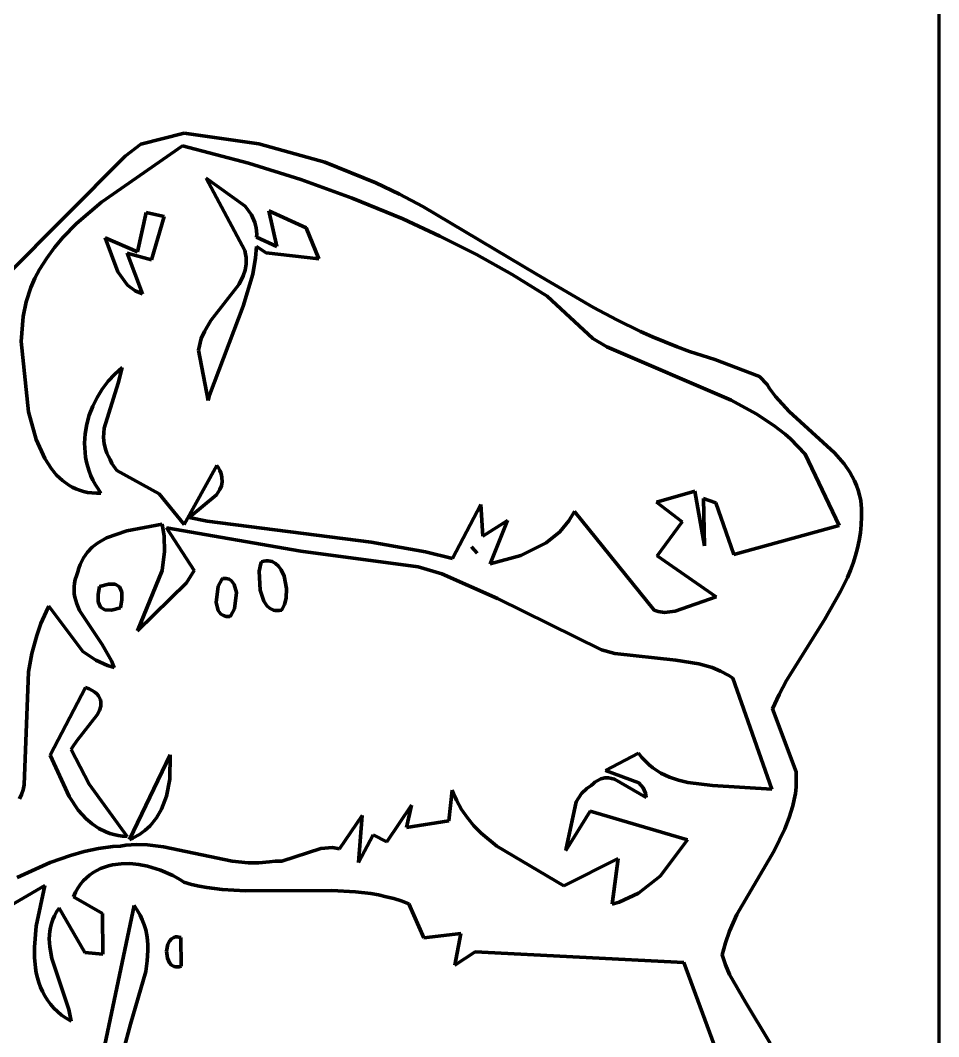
# Model space of a CAD drawing. Header units: millimetres. Extents: x 0 to 9.3, y 0 to 12.
# Drawn here: x 8.276 to 9.306, y 5.299 to 6.439 of the extents above; entities that cross this region are included whole.
import ezdxf

# ---------------------------------------------------------------- set-up
doc = ezdxf.new("R2010")
doc.units = ezdxf.units.MM
doc.layers.add('color#010101ff', color=7, linetype='CONTINUOUS', lineweight=100)
doc.layers.add('color#ffffffff', color=7, linetype='CONTINUOUS', lineweight=100)

msp = doc.modelspace()

# ---------------------------------------------------------------- linework, layer by layer
at = {"layer": 'color#010101ff'}
for p, q in [((8.4109, 6.2997), (8.4594, 6.3121)), ((8.4594, 6.3121), (8.5432, 6.3003)), ((8.4577, 6.2981), (8.3669, 6.2347)), ((8.3933, 6.2865), (8.4109, 6.2997)), ((8.5317, 6.2784), (8.4577, 6.2981)), ((8.5432, 6.3003), (8.6174, 6.2798)), ((8.2592, 6.1514), (8.3933, 6.2865)), ((8.5902, 6.2601), (8.5317, 6.2784)), ((8.6174, 6.2798), (8.6744, 6.2565)), ((8.4842, 6.2618), (8.528, 6.2305)), ((8.5275, 6.1806), (8.4842, 6.2618)), ((8.6479, 6.2393), (8.5902, 6.2601)), ((8.6744, 6.2565), (8.7011, 6.2437)), ((8.3669, 6.2347), (8.3389, 6.211)), ((8.7046, 6.216), (8.6479, 6.2393)), ((8.7011, 6.2437), (8.7273, 6.23)), ((8.4074, 6.1793), (8.4169, 6.2231)), ((8.4169, 6.2231), (8.4371, 6.2188)), ((8.528, 6.2305), (8.5351, 6.2206)), ((8.5633, 6.1851), (8.5544, 6.2252)), ((8.5544, 6.2252), (8.5965, 6.2061)), ((8.7273, 6.23), (8.8547, 6.1541)), ((8.3389, 6.211), (8.3235, 6.1953)), ((8.4371, 6.2188), (8.4228, 6.1701)), ((8.5351, 6.2206), (8.5388, 6.2121)), ((8.5388, 6.2121), (8.5403, 6.2059)), ((8.7463, 6.1968), (8.7046, 6.216)), ((8.5403, 6.2059), (8.5409, 6.1991)), ((8.5409, 6.1991), (8.5408, 6.1955)), ((8.5965, 6.2061), (8.6106, 6.1713)), ((8.3235, 6.1953), (8.3141, 6.1841)), ((8.3851, 6.1566), (8.371, 6.1948)), ((8.371, 6.1948), (8.4074, 6.1793)), ((8.5408, 6.1955), (8.5633, 6.1851)), ((8.7872, 6.176), (8.7463, 6.1968)), ((8.3141, 6.1841), (8.3054, 6.1722)), ((8.4228, 6.1701), (8.3955, 6.1775)), ((8.3955, 6.1775), (8.4127, 6.1321)), ((8.5284, 6.1767), (8.5275, 6.1806)), ((8.5289, 6.1729), (8.5284, 6.1767)), ((8.5406, 6.1852), (8.5396, 6.1725)), ((8.5514, 6.1782), (8.5406, 6.1852)), ((8.6106, 6.1713), (8.5514, 6.1782)), ((8.8273, 6.1536), (8.7872, 6.176)), ((8.3054, 6.1722), (8.2975, 6.1595)), ((8.528, 6.1586), (8.5291, 6.1655)), ((8.5292, 6.1691), (8.5289, 6.1729)), ((8.5291, 6.1655), (8.5292, 6.1691)), ((8.5396, 6.1725), (8.5364, 6.154)), ((8.2975, 6.1595), (8.2921, 6.1495)), ((8.396, 6.1418), (8.3851, 6.1566)), ((8.5364, 6.154), (8.5257, 6.1182)), ((8.5259, 6.1521), (8.528, 6.1586)), ((8.8665, 6.1294), (8.8273, 6.1536)), ((8.8547, 6.1541), (8.9187, 6.1167)), ((8.2921, 6.1495), (8.2876, 6.1391)), ((8.4047, 6.1355), (8.396, 6.1418)), ((8.4893, 6.1023), (8.5212, 6.1428)), ((8.5212, 6.1428), (8.5259, 6.1521)), ((8.2876, 6.1391), (8.2825, 6.1231)), ((8.4127, 6.1321), (8.4047, 6.1355)), ((8.2825, 6.1231), (8.2792, 6.1066)), ((8.9178, 6.0821), (8.8665, 6.1294)), ((8.5257, 6.1182), (8.4881, 6.0185)), ((8.9187, 6.1167), (8.9448, 6.1029)), ((8.2792, 6.1066), (8.2769, 6.0786)), ((8.4823, 6.0898), (8.4893, 6.1023)), ((8.9448, 6.1029), (8.9714, 6.09)), ((8.4786, 6.0821), (8.4823, 6.0898)), ((8.9714, 6.09), (8.9848, 6.0839)), ((8.2769, 6.0786), (8.2849, 5.9999)), ((8.4757, 6.0689), (8.4786, 6.0821)), ((8.9336, 6.0727), (8.9178, 6.0821)), ((8.9848, 6.0839), (8.9985, 6.0781)), ((8.9985, 6.0781), (9.0122, 6.0727)), ((8.4866, 6.0124), (8.4757, 6.0689)), ((9.0729, 6.0129), (8.9336, 6.0727)), ((9.0122, 6.0727), (9.0262, 6.0676)), ((9.0262, 6.0676), (9.0403, 6.0629)), ((9.0403, 6.0629), (9.0546, 6.0586)), ((9.0546, 6.0586), (9.1047, 6.0394)), ((8.3743, 6.034), (8.3818, 6.0421)), ((8.3818, 6.0421), (8.39, 6.0495)), ((8.39, 6.0495), (8.3857, 6.0318)), ((9.1047, 6.0394), (9.1132, 6.0304)), ((8.3677, 6.0252), (8.3743, 6.034)), ((8.3857, 6.0318), (8.3697, 5.9816)), ((9.1132, 6.0304), (9.1159, 6.0259)), ((8.362, 6.016), (8.3677, 6.0252)), ((8.4881, 6.0185), (8.4866, 6.0124)), ((9.1159, 6.0259), (9.1226, 6.0169)), ((9.1226, 6.0169), (9.138, 6.0003)), ((8.3532, 5.9962), (8.3571, 6.0062)), ((8.3571, 6.0062), (8.362, 6.016)), ((9.1008, 5.9976), (9.0729, 6.0129)), ((8.2849, 5.9999), (8.2936, 5.9688)), ((8.3504, 5.9858), (8.3532, 5.9962)), ((9.1207, 5.9844), (9.1008, 5.9976)), ((9.138, 6.0003), (9.1886, 5.954)), ((8.3486, 5.9753), (8.3504, 5.9858)), ((9.1334, 5.9746), (9.1207, 5.9844)), ((8.3479, 5.9647), (8.3486, 5.9753)), ((8.3697, 5.9816), (8.369, 5.9709)), ((8.369, 5.9709), (8.3697, 5.9638)), ((9.1395, 5.9694), (9.1334, 5.9746)), ((8.2936, 5.9688), (8.3033, 5.9474)), ((8.3484, 5.9541), (8.3479, 5.9647)), ((8.3697, 5.9638), (8.3716, 5.9568)), ((9.1557, 5.9525), (9.1395, 5.9694)), ((8.3491, 5.9488), (8.3484, 5.9541)), ((8.3501, 5.9435), (8.3491, 5.9488)), ((8.3716, 5.9568), (8.3729, 5.9533)), ((8.3729, 5.9533), (8.3746, 5.9498)), ((8.3746, 5.9498), (8.3766, 5.9464)), ((9.1938, 5.8722), (9.1557, 5.9525)), ((9.1886, 5.954), (9.1995, 5.9413)), ((8.3033, 5.9474), (8.3108, 5.9358)), ((8.3514, 5.9383), (8.3501, 5.9435)), ((8.3531, 5.9332), (8.3514, 5.9383)), ((8.3766, 5.9464), (8.3786, 5.9418)), ((8.3786, 5.9418), (8.384, 5.934)), ((8.4597, 5.8734), (8.4961, 5.9398)), ((8.4961, 5.9398), (8.4979, 5.9369)), ((8.4979, 5.9369), (8.4994, 5.9341)), ((9.1995, 5.9413), (9.2058, 5.9321)), ((8.3108, 5.9358), (8.3166, 5.9289)), ((8.3166, 5.9289), (8.3231, 5.9228)), ((8.355, 5.9281), (8.3531, 5.9332)), ((8.3573, 5.923), (8.355, 5.9281)), ((8.384, 5.934), (8.4315, 5.9079)), ((8.4994, 5.9341), (8.5005, 5.9314)), ((8.5005, 5.9314), (8.5014, 5.9288)), ((8.5014, 5.9288), (8.5019, 5.9263)), ((8.5019, 5.9263), (8.5022, 5.9214)), ((9.2058, 5.9321), (9.2086, 5.9273)), ((9.2086, 5.9273), (9.2111, 5.9223)), ((8.3231, 5.9228), (8.3302, 5.9176)), ((8.3302, 5.9176), (8.334, 5.9154)), ((8.334, 5.9154), (8.338, 5.9135)), ((8.36, 5.9181), (8.3573, 5.923)), ((8.363, 5.9133), (8.36, 5.9181)), ((8.5014, 5.9169), (8.4997, 5.9127)), ((8.5022, 5.9214), (8.5014, 5.9169)), ((9.2111, 5.9223), (9.2134, 5.9172)), ((9.2134, 5.9172), (9.2153, 5.9118)), ((8.338, 5.9135), (8.3423, 5.9118)), ((8.3423, 5.9118), (8.3467, 5.9105)), ((8.3467, 5.9105), (8.3513, 5.9095)), ((8.3513, 5.9095), (8.3561, 5.9088)), ((8.3561, 5.9088), (8.3611, 5.9085)), ((8.3611, 5.9085), (8.3663, 5.9086)), ((8.3663, 5.9086), (8.363, 5.9133)), ((8.4315, 5.9079), (8.4597, 5.8734)), ((8.4959, 5.9067), (8.4651, 5.8814)), ((8.4997, 5.9127), (8.4959, 5.9067)), ((8.9891, 5.8985), (9.0322, 5.9109)), ((9.0322, 5.9109), (9.0431, 5.8496)), ((9.0431, 5.8496), (9.0419, 5.9026)), ((9.0419, 5.9026), (9.0557, 5.8977)), ((9.2153, 5.9118), (9.2169, 5.9062)), ((9.2169, 5.9062), (9.2182, 5.9004)), ((8.7603, 5.8353), (8.7923, 5.896)), ((8.7923, 5.896), (8.7944, 5.8604)), ((9.018, 5.8763), (8.9891, 5.8985)), ((9.0557, 5.8977), (9.0757, 5.8399)), ((9.2182, 5.9004), (9.219, 5.8911)), ((9.219, 5.8911), (9.2191, 5.8819)), ((8.4651, 5.8814), (8.4853, 5.8773)), ((8.8909, 5.8775), (8.8974, 5.888)), ((8.8974, 5.888), (8.9864, 5.7776)), ((9.2191, 5.8819), (9.2188, 5.873)), ((8.4349, 5.8737), (8.3954, 5.8663)), ((8.4372, 5.8604), (8.4349, 5.8737)), ((8.5903, 5.8435), (8.4399, 5.8697)), ((8.4399, 5.8697), (8.4706, 5.8219)), ((8.4853, 5.8773), (8.6694, 5.8538)), ((8.7944, 5.8604), (8.8222, 5.8779)), ((8.8222, 5.8779), (8.8025, 5.8292)), ((8.8806, 5.8654), (8.8909, 5.8775)), ((8.9899, 5.8383), (9.018, 5.8763)), ((9.0757, 5.8399), (9.1938, 5.8722)), ((9.2188, 5.873), (9.2178, 5.8642)), ((8.3726, 5.8584), (8.3625, 5.8526)), ((8.3954, 5.8663), (8.3726, 5.8584)), ((8.4376, 5.8431), (8.4372, 5.8604)), ((8.8654, 5.853), (8.8806, 5.8654)), ((9.2178, 5.8642), (9.2164, 5.8555)), ((8.3565, 5.8479), (8.3512, 5.8424)), ((8.3625, 5.8526), (8.3565, 5.8479)), ((8.6694, 5.8538), (8.7303, 5.8429)), ((8.7819, 5.8485), (8.7854, 5.8442)), ((8.788, 5.8412), (8.7819, 5.8485)), ((8.8372, 5.8388), (8.8654, 5.853)), ((9.2146, 5.847), (9.2123, 5.8386)), ((9.2164, 5.8555), (9.2146, 5.847)), ((8.3467, 5.836), (8.3448, 5.8325)), ((8.3512, 5.8424), (8.3467, 5.836)), ((8.4348, 5.822), (8.4376, 5.8431)), ((8.722, 5.8261), (8.5903, 5.8435)), ((8.7303, 5.8429), (8.7603, 5.8353)), ((8.7854, 5.8442), (8.788, 5.8412)), ((8.8025, 5.8292), (8.8372, 5.8388)), ((9.0561, 5.7925), (8.9899, 5.8383)), ((9.2123, 5.8386), (9.2096, 5.8303)), ((8.3416, 5.8246), (8.3405, 5.8203)), ((8.3431, 5.8287), (8.3416, 5.8246)), ((8.3448, 5.8325), (8.3431, 5.8287)), ((8.5436, 5.8212), (8.5455, 5.8299)), ((8.5455, 5.8299), (8.5463, 5.8316)), ((8.5463, 5.8316), (8.5489, 5.8324)), ((8.5489, 5.8324), (8.5514, 5.8328)), ((8.5514, 5.8328), (8.5537, 5.8328)), ((8.5537, 5.8328), (8.556, 5.8324)), ((8.556, 5.8324), (8.5581, 5.8318)), ((8.5581, 5.8318), (8.562, 5.8297)), ((8.562, 5.8297), (8.5654, 5.8266)), ((8.5654, 5.8266), (8.5683, 5.8226)), ((8.5683, 5.8226), (8.5717, 5.8155)), ((8.7485, 5.818), (8.722, 5.8261)), ((9.2096, 5.8303), (9.2066, 5.8222)), ((8.3375, 5.8118), (8.3366, 5.8077)), ((8.3388, 5.816), (8.3375, 5.8118)), ((8.3405, 5.8203), (8.3388, 5.816)), ((8.4071, 5.7543), (8.4348, 5.822)), ((8.4706, 5.8219), (8.4623, 5.8079)), ((8.4975, 5.8042), (8.5019, 5.8119)), ((8.5019, 5.8119), (8.503, 5.813)), ((8.503, 5.813), (8.5068, 5.813)), ((8.5068, 5.813), (8.51, 5.812)), ((8.51, 5.812), (8.5127, 5.8102)), ((8.5447, 5.7999), (8.5436, 5.8212)), ((8.5717, 5.8155), (8.5744, 5.8019)), ((8.811, 5.7904), (8.7485, 5.818)), ((9.2032, 5.8141), (9.1956, 5.7982)), ((9.2066, 5.8222), (9.2032, 5.8141)), ((8.3362, 5.8037), (8.3361, 5.7997)), ((8.3366, 5.8077), (8.3362, 5.8037)), ((8.3631, 5.7951), (8.3648, 5.8039)), ((8.3648, 5.8039), (8.3747, 5.8066)), ((8.3747, 5.8066), (8.3821, 5.8064)), ((8.3821, 5.8064), (8.387, 5.8035)), ((8.387, 5.8035), (8.3896, 5.7977)), ((8.4623, 5.8079), (8.4071, 5.7543)), ((8.4953, 5.7861), (8.4975, 5.8042)), ((8.5127, 5.8102), (8.5157, 5.8062)), ((8.5157, 5.8062), (8.5183, 5.7972)), ((8.5488, 5.7877), (8.5447, 5.7999)), ((8.5744, 5.8019), (8.574, 5.791)), ((8.3361, 5.7997), (8.3364, 5.7958)), ((8.3364, 5.7958), (8.337, 5.792)), ((8.337, 5.792), (8.3391, 5.7845)), ((8.3632, 5.7866), (8.3631, 5.7951)), ((8.3897, 5.7891), (8.388, 5.7801)), ((8.3896, 5.7977), (8.3897, 5.7891)), ((8.5183, 5.7972), (8.5161, 5.7791)), ((8.574, 5.791), (8.572, 5.7836)), ((8.9276, 5.7331), (8.811, 5.7904)), ((9.0102, 5.7764), (9.0561, 5.7925)), ((9.1956, 5.7982), (9.1778, 5.7672)), ((8.3079, 5.782), (8.3047, 5.7756)), ((8.3461, 5.7312), (8.3079, 5.782)), ((8.3391, 5.7845), (8.3422, 5.7772)), ((8.3422, 5.7772), (8.3677, 5.7388)), ((8.3657, 5.7808), (8.3632, 5.7866)), ((8.3707, 5.7778), (8.3657, 5.7808)), ((8.3781, 5.7776), (8.3707, 5.7778)), ((8.388, 5.7801), (8.3781, 5.7776)), ((8.4978, 5.7771), (8.4953, 5.7861)), ((8.5008, 5.7731), (8.4978, 5.7771)), ((8.5161, 5.7791), (8.5117, 5.7713)), ((8.5528, 5.782), (8.5488, 5.7877)), ((8.556, 5.7792), (8.5528, 5.782)), ((8.5597, 5.7775), (8.556, 5.7792)), ((8.5617, 5.777), (8.5597, 5.7775)), ((8.5639, 5.7769), (8.5617, 5.777)), ((8.5662, 5.7771), (8.5639, 5.7769)), ((8.5686, 5.7776), (8.5662, 5.7771)), ((8.5699, 5.7794), (8.5686, 5.7776)), ((8.572, 5.7836), (8.5699, 5.7794)), ((8.9864, 5.7776), (8.9911, 5.7759)), ((8.3047, 5.7756), (8.299, 5.7625)), ((8.5035, 5.7713), (8.5008, 5.7731)), ((8.5068, 5.7703), (8.5035, 5.7713)), ((8.5106, 5.7702), (8.5068, 5.7703)), ((8.5117, 5.7713), (8.5106, 5.7702)), ((8.9911, 5.7759), (8.9982, 5.7748)), ((8.9982, 5.7748), (9.0102, 5.7764)), ((9.1778, 5.7672), (9.1349, 5.6984)), ((8.299, 5.7625), (8.2943, 5.7492)), ((8.2943, 5.7492), (8.2889, 5.7289)), ((8.3677, 5.7388), (8.378, 5.7208)), ((8.9426, 5.7287), (8.9276, 5.7331)), ((8.2889, 5.7289), (8.2852, 5.7083)), ((8.3604, 5.7212), (8.3461, 5.7312)), ((8.3736, 5.7154), (8.3604, 5.7212)), ((8.378, 5.7208), (8.3809, 5.7133)), ((9.0108, 5.7213), (8.9426, 5.7287)), ((9.0366, 5.7174), (9.0108, 5.7213)), ((8.3809, 5.7133), (8.3736, 5.7154)), ((9.0515, 5.7132), (9.0366, 5.7174)), ((9.0611, 5.7092), (9.0515, 5.7132)), ((9.0703, 5.7042), (9.0611, 5.7092)), ((8.2852, 5.7083), (8.2802, 5.5815)), ((9.0748, 5.7012), (9.0703, 5.7042)), ((9.1185, 5.5767), (9.0748, 5.7012)), ((9.1349, 5.6984), (9.1266, 5.6828)), ((8.3094, 5.6147), (8.3489, 5.6909)), ((8.3489, 5.6909), (8.3529, 5.6892)), ((8.3529, 5.6892), (8.3564, 5.6874)), ((8.3564, 5.6874), (8.3593, 5.6854)), ((8.3593, 5.6854), (8.3616, 5.6835)), ((8.3616, 5.6835), (8.3634, 5.6814)), ((8.3634, 5.6814), (8.3648, 5.6792)), ((8.3648, 5.6792), (8.3657, 5.677)), ((8.3657, 5.677), (8.3662, 5.6747)), ((8.3662, 5.6747), (8.3662, 5.6724)), ((9.1266, 5.6828), (9.1193, 5.6669)), ((8.3645, 5.665), (8.3619, 5.6599)), ((8.366, 5.6699), (8.3645, 5.665)), ((8.3662, 5.6724), (8.366, 5.6699)), ((9.1193, 5.6669), (9.1457, 5.5961)), ((8.3619, 5.6599), (8.3394, 5.6311)), ((8.3394, 5.6311), (8.3342, 5.6237)), ((8.3342, 5.6237), (8.3328, 5.6214)), ((8.3328, 5.6214), (8.3532, 5.5824)), ((8.3305, 5.5684), (8.3094, 5.6147)), ((8.3984, 5.5205), (8.4437, 5.6153)), ((8.4437, 5.6153), (8.4436, 5.5881)), ((8.9318, 5.5978), (8.969, 5.617)), ((8.969, 5.617), (8.9727, 5.6123)), ((8.9727, 5.6123), (8.9767, 5.608)), ((8.9767, 5.608), (8.9808, 5.6041)), ((8.9694, 5.584), (8.9318, 5.5978)), ((8.9808, 5.6041), (8.985, 5.6006)), ((8.985, 5.6006), (8.9895, 5.5975)), ((8.9895, 5.5975), (8.9941, 5.5947)), ((8.9941, 5.5947), (8.9988, 5.5923)), ((9.1457, 5.5961), (9.1459, 5.5789)), ((8.4436, 5.5881), (8.4398, 5.5689)), ((8.918, 5.5828), (8.9202, 5.5846)), ((8.9202, 5.5846), (8.9225, 5.5861)), ((8.9225, 5.5861), (8.9268, 5.5882)), ((8.9268, 5.5882), (8.9312, 5.5893)), ((8.9312, 5.5893), (8.9355, 5.5894)), ((8.9355, 5.5894), (8.9419, 5.5881)), ((8.9419, 5.5881), (8.9777, 5.5673)), ((8.9744, 5.5781), (8.9694, 5.584)), ((8.9988, 5.5923), (9.0037, 5.5901)), ((9.0037, 5.5901), (9.0138, 5.5867)), ((9.0138, 5.5867), (9.0243, 5.5842)), ((9.0243, 5.5842), (9.0518, 5.5809)), ((8.2789, 5.5759), (8.2771, 5.5707)), ((8.2802, 5.5815), (8.2789, 5.5759)), ((8.3532, 5.5824), (8.3955, 5.5237)), ((8.7564, 5.5411), (8.7599, 5.5756)), ((8.7599, 5.5756), (8.7623, 5.5699)), ((8.9049, 5.5718), (8.9109, 5.5775)), ((8.9109, 5.5775), (8.9158, 5.5807)), ((8.9158, 5.5807), (8.918, 5.5828)), ((8.9768, 5.5721), (8.9744, 5.5781)), ((8.9777, 5.5673), (8.9768, 5.5721)), ((9.0518, 5.5809), (9.1185, 5.5767)), ((9.1449, 5.5719), (9.1437, 5.565)), ((9.1459, 5.5789), (9.1449, 5.5719)), ((8.2771, 5.5707), (8.2748, 5.5658)), ((8.3407, 5.5533), (8.3305, 5.5684)), ((8.4398, 5.5689), (8.4343, 5.5545)), ((8.7623, 5.5699), (8.7648, 5.5644)), ((8.7648, 5.5644), (8.7706, 5.554)), ((8.888, 5.5104), (8.899, 5.5627)), ((8.899, 5.5627), (8.9049, 5.5718)), ((9.1437, 5.565), (9.1421, 5.5582)), ((8.3497, 5.5434), (8.3407, 5.5533)), ((8.4343, 5.5545), (8.4285, 5.5446)), ((8.6868, 5.5176), (8.7144, 5.5589)), ((8.7144, 5.5589), (8.7088, 5.5339)), ((8.7706, 5.554), (8.7772, 5.5445)), ((8.9147, 5.552), (8.8874, 5.5079)), ((9.024, 5.5201), (8.9147, 5.552)), ((9.1421, 5.5582), (9.1381, 5.5451)), ((8.3564, 5.5377), (8.3497, 5.5434)), ((8.4285, 5.5446), (8.4213, 5.5357)), ((8.6338, 5.5097), (8.6591, 5.5474)), ((8.6591, 5.5474), (8.6552, 5.4946)), ((8.7088, 5.5339), (8.7564, 5.5411)), ((8.7772, 5.5445), (8.7845, 5.5357)), ((9.1381, 5.5451), (9.1331, 5.5323)), ((8.3638, 5.5328), (8.3564, 5.5377)), ((8.3719, 5.5288), (8.3638, 5.5328)), ((8.3762, 5.5272), (8.3719, 5.5288)), ((8.3807, 5.5259), (8.3762, 5.5272)), ((8.4156, 5.5305), (8.4093, 5.526)), ((8.4213, 5.5357), (8.4156, 5.5305)), ((8.7845, 5.5357), (8.7925, 5.5275)), ((8.7925, 5.5275), (8.8101, 5.5128)), ((9.1331, 5.5323), (9.121, 5.5077)), ((8.3854, 5.5248), (8.3807, 5.5259)), ((8.3903, 5.5241), (8.3854, 5.5248)), ((8.3955, 5.5237), (8.3903, 5.5241)), ((8.4022, 5.5221), (8.3984, 5.5205)), ((8.4093, 5.526), (8.4022, 5.5221)), ((8.6552, 5.4946), (8.6713, 5.5255)), ((8.6713, 5.5255), (8.6868, 5.5176)), ((8.9934, 5.4791), (9.024, 5.5201)), ((8.332, 5.5025), (8.3476, 5.5068)), ((8.3476, 5.5068), (8.3635, 5.5102)), ((8.3635, 5.5102), (8.3797, 5.5124)), ((8.3797, 5.5124), (8.388, 5.513)), ((8.388, 5.513), (8.3941, 5.5139)), ((8.3941, 5.5139), (8.4063, 5.5146)), ((8.4063, 5.5146), (8.4184, 5.5143)), ((8.4184, 5.5143), (8.4364, 5.5122)), ((8.4364, 5.5122), (8.5134, 5.496)), ((8.5692, 5.4962), (8.6129, 5.5103)), ((8.6129, 5.5103), (8.6257, 5.5112)), ((8.6257, 5.5112), (8.6338, 5.5097)), ((8.8101, 5.5128), (8.8854, 5.4682)), ((8.8874, 5.5079), (8.888, 5.5104)), ((9.121, 5.5077), (9.0793, 5.4362)), ((8.2723, 5.4778), (8.3092, 5.4945)), ((8.3092, 5.4945), (8.332, 5.5025)), ((8.3889, 5.4931), (8.3793, 5.4919)), ((8.3987, 5.4933), (8.3889, 5.4931)), ((8.4087, 5.4924), (8.3987, 5.4933)), ((8.4186, 5.4905), (8.4087, 5.4924)), ((8.5134, 5.496), (8.5313, 5.4942)), ((8.5313, 5.4942), (8.5433, 5.4941)), ((8.5433, 5.4941), (8.5554, 5.4951)), ((8.5554, 5.4951), (8.5615, 5.4961)), ((8.5615, 5.4961), (8.5692, 5.4962)), ((8.8854, 5.4682), (8.946, 5.499)), ((8.946, 5.499), (8.9396, 5.4477)), ((8.3575, 5.4833), (8.3536, 5.4805)), ((8.3615, 5.4856), (8.3575, 5.4833)), ((8.3658, 5.4877), (8.3615, 5.4856)), ((8.3702, 5.4894), (8.3658, 5.4877)), ((8.3747, 5.4908), (8.3702, 5.4894)), ((8.3793, 5.4919), (8.3747, 5.4908)), ((8.4332, 5.4861), (8.4186, 5.4905)), ((8.4469, 5.4799), (8.4332, 5.4861)), ((8.3433, 5.4701), (8.3403, 5.4659)), ((8.3465, 5.474), (8.3433, 5.4701)), ((8.3499, 5.4774), (8.3465, 5.474)), ((8.3536, 5.4805), (8.3499, 5.4774)), ((8.4553, 5.475), (8.4469, 5.4799)), ((8.4592, 5.4723), (8.4553, 5.475)), ((8.4677, 5.47), (8.4592, 5.4723)), ((8.4763, 5.4681), (8.4677, 5.47)), ((8.9689, 5.4601), (8.9934, 5.4791)), ((8.3033, 5.4689), (8.1332, 5.3691)), ((8.2937, 5.4233), (8.3033, 5.4689)), ((8.3377, 5.4612), (8.3353, 5.4562)), ((8.3403, 5.4659), (8.3377, 5.4612)), ((8.4849, 5.4665), (8.4763, 5.4681)), ((8.5022, 5.4643), (8.4849, 5.4665)), ((8.5283, 5.4627), (8.5022, 5.4643)), ((8.6253, 5.4633), (8.5283, 5.4627)), ((8.6516, 5.4618), (8.6253, 5.4633)), ((8.6689, 5.4596), (8.6516, 5.4618)), ((8.6775, 5.4581), (8.6689, 5.4596)), ((8.6861, 5.4562), (8.6775, 5.4581)), ((8.9474, 5.4501), (8.9689, 5.4601)), ((8.3353, 5.4562), (8.368, 5.4375)), ((8.6946, 5.454), (8.6861, 5.4562)), ((8.703, 5.4514), (8.6946, 5.454)), ((8.7115, 5.4483), (8.703, 5.4514)), ((8.7283, 5.4099), (8.7115, 5.4483)), ((8.9396, 5.4477), (8.9474, 5.4501)), ((8.3166, 5.4392), (8.3143, 5.4348)), ((8.3194, 5.4435), (8.3166, 5.4392)), ((8.3481, 5.3936), (8.3194, 5.4435)), ((8.3647, 5.2624), (8.4034, 5.4464)), ((8.368, 5.4375), (8.3682, 5.3918)), ((8.4034, 5.4464), (8.407, 5.441)), ((8.407, 5.441), (8.4101, 5.4356)), ((8.4101, 5.4356), (8.4126, 5.4301)), ((9.0793, 5.4362), (9.0709, 5.4175)), ((8.3108, 5.4262), (8.3097, 5.4218)), ((8.3123, 5.4305), (8.3108, 5.4262)), ((8.3143, 5.4348), (8.3123, 5.4305)), ((8.4126, 5.4301), (8.4147, 5.4245)), ((8.4147, 5.4245), (8.4164, 5.4189)), ((8.2916, 5.3996), (8.2937, 5.4233)), ((8.3089, 5.4175), (8.3083, 5.4088)), ((8.3097, 5.4218), (8.3089, 5.4175)), ((8.4164, 5.4189), (8.4176, 5.4132)), ((8.4176, 5.4132), (8.4184, 5.4075)), ((8.7697, 5.4149), (8.7283, 5.4099)), ((8.763, 5.3793), (8.7697, 5.4149)), ((9.0709, 5.4175), (9.0664, 5.4045)), ((8.3083, 5.4088), (8.3088, 5.4001)), ((8.4184, 5.4075), (8.4188, 5.4017)), ((8.4188, 5.4017), (8.4189, 5.3959)), ((8.4399, 5.3951), (8.4414, 5.4029)), ((8.4414, 5.4029), (8.443, 5.4062)), ((8.443, 5.4062), (8.4453, 5.4089)), ((8.4453, 5.4089), (8.4481, 5.4106)), ((8.4481, 5.4106), (8.4498, 5.4111)), ((8.4498, 5.4111), (8.4516, 5.4112)), ((8.4516, 5.4112), (8.4536, 5.411)), ((8.4536, 5.411), (8.4557, 5.4105)), ((8.4557, 5.4105), (8.4561, 5.3782)), ((9.0664, 5.4045), (9.0645, 5.3979)), ((8.2918, 5.3879), (8.2916, 5.3996)), ((8.3088, 5.4001), (8.3113, 5.387)), ((8.3682, 5.3918), (8.3481, 5.3936)), ((8.4189, 5.3959), (8.4182, 5.3842)), ((8.4409, 5.3871), (8.4399, 5.3951)), ((8.7858, 5.3942), (8.763, 5.3793)), ((9.02, 5.3824), (8.7858, 5.3942)), ((9.0645, 5.3979), (9.0629, 5.3911)), ((9.0629, 5.3911), (9.0665, 5.3799)), ((8.2929, 5.3764), (8.2918, 5.3879)), ((8.3113, 5.387), (8.3303, 5.3299)), ((8.4182, 5.3842), (8.4164, 5.3724)), ((8.4432, 5.382), (8.4409, 5.3871)), ((8.4455, 5.3795), (8.4432, 5.382)), ((8.4484, 5.3778), (8.4455, 5.3795)), ((8.4561, 5.3782), (8.4539, 5.3776)), ((9.0716, 5.2423), (9.02, 5.3824)), ((9.0665, 5.3799), (9.0711, 5.369)), ((8.2938, 5.3708), (8.2929, 5.3764)), ((8.2951, 5.3654), (8.2938, 5.3708)), ((8.4164, 5.3724), (8.3995, 5.3131)), ((8.4501, 5.3774), (8.4484, 5.3778)), ((8.4519, 5.3774), (8.4501, 5.3774)), ((8.4539, 5.3776), (8.4519, 5.3774)), ((9.0711, 5.369), (9.0888, 5.3379)), ((8.2966, 5.36), (8.2951, 5.3654)), ((8.2985, 5.3548), (8.2966, 5.36)), ((8.3007, 5.3498), (8.2985, 5.3548)), ((8.3033, 5.3449), (8.3007, 5.3498)), ((8.3063, 5.3402), (8.3033, 5.3449)), ((8.3096, 5.3357), (8.3063, 5.3402)), ((8.3134, 5.3314), (8.3096, 5.3357)), ((9.0888, 5.3379), (9.1167, 5.2921)), ((8.3175, 5.3273), (8.3134, 5.3314)), ((8.3222, 5.3235), (8.3175, 5.3273)), ((8.3272, 5.3199), (8.3222, 5.3235)), ((8.3303, 5.3299), (8.3328, 5.3166)), ((8.3328, 5.3166), (8.3272, 5.3199)), ((8.3995, 5.3131), (8.3917, 5.2843))]:
    msp.add_line(p, q, dxfattribs=at)
at = {"layer": 'color#ffffffff'}
for p, q in [((9.3056, 12.0417), (9.3056, 0)), ((8.4594, 6.3121), (8.4109, 6.2997)), ((8.5432, 6.3003), (8.4594, 6.3121)), ((8.3669, 6.2347), (8.4577, 6.2981)), ((8.4109, 6.2997), (8.3933, 6.2865)), ((8.4577, 6.2981), (8.5317, 6.2784)), ((8.6174, 6.2798), (8.5432, 6.3003)), ((8.3933, 6.2865), (8.2592, 6.1514)), ((8.5317, 6.2784), (8.5902, 6.2601)), ((8.6744, 6.2565), (8.6174, 6.2798)), ((8.4842, 6.2618), (8.5275, 6.1806)), ((8.528, 6.2305), (8.4842, 6.2618)), ((8.5902, 6.2601), (8.6479, 6.2393)), ((8.7011, 6.2437), (8.6744, 6.2565)), ((8.3389, 6.211), (8.3669, 6.2347)), ((8.6479, 6.2393), (8.7046, 6.216)), ((8.7273, 6.23), (8.7011, 6.2437)), ((8.4169, 6.2231), (8.4074, 6.1793)), ((8.4371, 6.2188), (8.4169, 6.2231)), ((8.5351, 6.2206), (8.528, 6.2305)), ((8.5965, 6.2061), (8.5544, 6.2252)), ((8.5544, 6.2252), (8.5633, 6.1851)), ((8.8547, 6.1541), (8.7273, 6.23)), ((8.3235, 6.1953), (8.3389, 6.211)), ((8.4228, 6.1701), (8.4371, 6.2188)), ((8.5388, 6.2121), (8.5351, 6.2206)), ((8.5403, 6.2059), (8.5388, 6.2121)), ((8.7046, 6.216), (8.7463, 6.1968)), ((8.5409, 6.1991), (8.5403, 6.2059)), ((8.5408, 6.1955), (8.5409, 6.1991)), ((8.6106, 6.1713), (8.5965, 6.2061)), ((8.3141, 6.1841), (8.3235, 6.1953)), ((8.4074, 6.1793), (8.371, 6.1948)), ((8.371, 6.1948), (8.3851, 6.1566)), ((8.5633, 6.1851), (8.5408, 6.1955)), ((8.7463, 6.1968), (8.7872, 6.176)), ((8.3054, 6.1722), (8.3141, 6.1841)), ((8.4127, 6.1321), (8.3955, 6.1775)), ((8.3955, 6.1775), (8.4228, 6.1701)), ((8.5275, 6.1806), (8.5284, 6.1767)), ((8.5284, 6.1767), (8.5289, 6.1729)), ((8.5396, 6.1725), (8.5406, 6.1852)), ((8.5406, 6.1852), (8.5514, 6.1782)), ((8.5514, 6.1782), (8.6106, 6.1713)), ((8.7872, 6.176), (8.8273, 6.1536)), ((8.2975, 6.1595), (8.3054, 6.1722)), ((8.5291, 6.1655), (8.528, 6.1586)), ((8.5289, 6.1729), (8.5292, 6.1691)), ((8.5292, 6.1691), (8.5291, 6.1655)), ((8.5364, 6.154), (8.5396, 6.1725)), ((8.2921, 6.1495), (8.2975, 6.1595)), ((8.3851, 6.1566), (8.396, 6.1418)), ((8.5257, 6.1182), (8.5364, 6.154)), ((8.528, 6.1586), (8.5259, 6.1521)), ((8.8273, 6.1536), (8.8665, 6.1294)), ((8.9187, 6.1167), (8.8547, 6.1541)), ((8.2876, 6.1391), (8.2921, 6.1495)), ((8.396, 6.1418), (8.4047, 6.1355)), ((8.5212, 6.1428), (8.4893, 6.1023)), ((8.5259, 6.1521), (8.5212, 6.1428)), ((8.2825, 6.1231), (8.2876, 6.1391)), ((8.4047, 6.1355), (8.4127, 6.1321)), ((8.2792, 6.1066), (8.2825, 6.1231)), ((8.8665, 6.1294), (8.9178, 6.0821)), ((8.4881, 6.0185), (8.5257, 6.1182)), ((8.9448, 6.1029), (8.9187, 6.1167)), ((8.2769, 6.0786), (8.2792, 6.1066)), ((8.4893, 6.1023), (8.4823, 6.0898)), ((8.9714, 6.09), (8.9448, 6.1029)), ((8.4823, 6.0898), (8.4786, 6.0821)), ((8.9848, 6.0839), (8.9714, 6.09)), ((8.2849, 5.9999), (8.2769, 6.0786)), ((8.4786, 6.0821), (8.4757, 6.0689)), ((8.9178, 6.0821), (8.9336, 6.0727)), ((8.9985, 6.0781), (8.9848, 6.0839)), ((9.0122, 6.0727), (8.9985, 6.0781)), ((8.4757, 6.0689), (8.4866, 6.0124)), ((8.9336, 6.0727), (9.0729, 6.0129)), ((9.0262, 6.0676), (9.0122, 6.0727)), ((9.0403, 6.0629), (9.0262, 6.0676)), ((9.0546, 6.0586), (9.0403, 6.0629)), ((9.1047, 6.0394), (9.0546, 6.0586)), ((8.3818, 6.0421), (8.3743, 6.034)), ((8.39, 6.0495), (8.3818, 6.0421)), ((8.3857, 6.0318), (8.39, 6.0495)), ((9.1132, 6.0304), (9.1047, 6.0394)), ((8.3743, 6.034), (8.3677, 6.0252)), ((8.3697, 5.9816), (8.3857, 6.0318)), ((9.1159, 6.0259), (9.1132, 6.0304)), ((8.3677, 6.0252), (8.362, 6.016)), ((8.4866, 6.0124), (8.4881, 6.0185)), ((9.1226, 6.0169), (9.1159, 6.0259)), ((9.138, 6.0003), (9.1226, 6.0169)), ((8.3571, 6.0062), (8.3532, 5.9962)), ((8.362, 6.016), (8.3571, 6.0062)), ((9.0729, 6.0129), (9.1008, 5.9976)), ((8.2936, 5.9688), (8.2849, 5.9999)), ((8.3532, 5.9962), (8.3504, 5.9858)), ((9.1008, 5.9976), (9.1207, 5.9844)), ((9.1886, 5.954), (9.138, 6.0003)), ((8.3504, 5.9858), (8.3486, 5.9753)), ((9.1207, 5.9844), (9.1334, 5.9746)), ((8.3486, 5.9753), (8.3479, 5.9647)), ((8.369, 5.9709), (8.3697, 5.9816)), ((8.3697, 5.9638), (8.369, 5.9709)), ((9.1334, 5.9746), (9.1395, 5.9694)), ((8.3033, 5.9474), (8.2936, 5.9688)), ((8.3479, 5.9647), (8.3484, 5.9541)), ((8.3716, 5.9568), (8.3697, 5.9638)), ((9.1395, 5.9694), (9.1557, 5.9525)), ((8.3484, 5.9541), (8.3491, 5.9488)), ((8.3491, 5.9488), (8.3501, 5.9435)), ((8.3729, 5.9533), (8.3716, 5.9568)), ((8.3746, 5.9498), (8.3729, 5.9533)), ((8.3766, 5.9464), (8.3746, 5.9498)), ((9.1557, 5.9525), (9.1938, 5.8722)), ((9.1995, 5.9413), (9.1886, 5.954)), ((8.3108, 5.9358), (8.3033, 5.9474)), ((8.3501, 5.9435), (8.3514, 5.9383)), ((8.3514, 5.9383), (8.3531, 5.9332)), ((8.3786, 5.9418), (8.3766, 5.9464)), ((8.384, 5.934), (8.3786, 5.9418)), ((8.4961, 5.9398), (8.4597, 5.8734)), ((8.4979, 5.9369), (8.4961, 5.9398)), ((8.4994, 5.9341), (8.4979, 5.9369)), ((9.2058, 5.9321), (9.1995, 5.9413)), ((8.3166, 5.9289), (8.3108, 5.9358)), ((8.3231, 5.9228), (8.3166, 5.9289)), ((8.3531, 5.9332), (8.355, 5.9281)), ((8.355, 5.9281), (8.3573, 5.923)), ((8.4315, 5.9079), (8.384, 5.934)), ((8.5005, 5.9314), (8.4994, 5.9341)), ((8.5014, 5.9288), (8.5005, 5.9314)), ((8.5019, 5.9263), (8.5014, 5.9288)), ((8.5022, 5.9214), (8.5019, 5.9263)), ((9.2086, 5.9273), (9.2058, 5.9321)), ((9.2111, 5.9223), (9.2086, 5.9273)), ((8.3302, 5.9176), (8.3231, 5.9228)), ((8.334, 5.9154), (8.3302, 5.9176)), ((8.338, 5.9135), (8.334, 5.9154)), ((8.3573, 5.923), (8.36, 5.9181)), ((8.36, 5.9181), (8.363, 5.9133)), ((8.4997, 5.9127), (8.5014, 5.9169)), ((8.5014, 5.9169), (8.5022, 5.9214)), ((9.2134, 5.9172), (9.2111, 5.9223)), ((9.2153, 5.9118), (9.2134, 5.9172)), ((8.3423, 5.9118), (8.338, 5.9135)), ((8.3467, 5.9105), (8.3423, 5.9118)), ((8.3513, 5.9095), (8.3467, 5.9105)), ((8.3561, 5.9088), (8.3513, 5.9095)), ((8.3611, 5.9085), (8.3561, 5.9088)), ((8.3663, 5.9086), (8.3611, 5.9085)), ((8.363, 5.9133), (8.3663, 5.9086)), ((8.4597, 5.8734), (8.4315, 5.9079)), ((8.4651, 5.8814), (8.4959, 5.9067)), ((8.4959, 5.9067), (8.4997, 5.9127)), ((9.0322, 5.9109), (8.9891, 5.8985)), ((9.0431, 5.8496), (9.0322, 5.9109)), ((9.0557, 5.8977), (9.0419, 5.9026)), ((9.0419, 5.9026), (9.0431, 5.8496)), ((9.2169, 5.9062), (9.2153, 5.9118)), ((9.2182, 5.9004), (9.2169, 5.9062)), ((8.7923, 5.896), (8.7603, 5.8353)), ((8.7944, 5.8604), (8.7923, 5.896)), ((8.9891, 5.8985), (9.018, 5.8763)), ((9.0757, 5.8399), (9.0557, 5.8977)), ((9.219, 5.8911), (9.2182, 5.9004)), ((9.2191, 5.8819), (9.219, 5.8911)), ((8.4853, 5.8773), (8.4651, 5.8814)), ((8.8974, 5.888), (8.8909, 5.8775)), ((8.9864, 5.7776), (8.8974, 5.888)), ((9.2188, 5.873), (9.2191, 5.8819)), ((8.3954, 5.8663), (8.4349, 5.8737)), ((8.4349, 5.8737), (8.4372, 5.8604)), ((8.4706, 5.8219), (8.4399, 5.8697)), ((8.4399, 5.8697), (8.5903, 5.8435)), ((8.6694, 5.8538), (8.4853, 5.8773)), ((8.8222, 5.8779), (8.7944, 5.8604)), ((8.8025, 5.8292), (8.8222, 5.8779)), ((8.8909, 5.8775), (8.8806, 5.8654)), ((9.018, 5.8763), (8.9899, 5.8383)), ((9.1938, 5.8722), (9.0757, 5.8399)), ((9.2178, 5.8642), (9.2188, 5.873)), ((8.3625, 5.8526), (8.3726, 5.8584)), ((8.3726, 5.8584), (8.3954, 5.8663)), ((8.4372, 5.8604), (8.4376, 5.8431)), ((8.8806, 5.8654), (8.8654, 5.853)), ((9.2164, 5.8555), (9.2178, 5.8642)), ((8.3512, 5.8424), (8.3565, 5.8479)), ((8.3565, 5.8479), (8.3625, 5.8526)), ((8.7303, 5.8429), (8.6694, 5.8538)), ((8.7819, 5.8485), (8.788, 5.8412)), ((8.7854, 5.8442), (8.7819, 5.8485)), ((8.8654, 5.853), (8.8372, 5.8388)), ((9.2123, 5.8386), (9.2146, 5.847)), ((9.2146, 5.847), (9.2164, 5.8555)), ((8.3448, 5.8325), (8.3467, 5.836)), ((8.3467, 5.836), (8.3512, 5.8424)), ((8.4376, 5.8431), (8.4348, 5.822)), ((8.5903, 5.8435), (8.722, 5.8261)), ((8.7603, 5.8353), (8.7303, 5.8429)), ((8.788, 5.8412), (8.7854, 5.8442)), ((8.8372, 5.8388), (8.8025, 5.8292)), ((8.9899, 5.8383), (9.0561, 5.7925)), ((9.2096, 5.8303), (9.2123, 5.8386)), ((8.3405, 5.8203), (8.3416, 5.8246)), ((8.3416, 5.8246), (8.3431, 5.8287)), ((8.3431, 5.8287), (8.3448, 5.8325)), ((8.5455, 5.8299), (8.5436, 5.8212)), ((8.5463, 5.8316), (8.5455, 5.8299)), ((8.5489, 5.8324), (8.5463, 5.8316)), ((8.5514, 5.8328), (8.5489, 5.8324)), ((8.5537, 5.8328), (8.5514, 5.8328)), ((8.556, 5.8324), (8.5537, 5.8328)), ((8.5581, 5.8318), (8.556, 5.8324)), ((8.562, 5.8297), (8.5581, 5.8318)), ((8.5654, 5.8266), (8.562, 5.8297)), ((8.5683, 5.8226), (8.5654, 5.8266)), ((8.5717, 5.8155), (8.5683, 5.8226)), ((8.722, 5.8261), (8.7485, 5.818)), ((9.2066, 5.8222), (9.2096, 5.8303)), ((8.3366, 5.8077), (8.3375, 5.8118)), ((8.3375, 5.8118), (8.3388, 5.816)), ((8.3388, 5.816), (8.3405, 5.8203)), ((8.4348, 5.822), (8.4071, 5.7543)), ((8.4623, 5.8079), (8.4706, 5.8219)), ((8.5019, 5.8119), (8.4975, 5.8042)), ((8.503, 5.813), (8.5019, 5.8119)), ((8.5068, 5.813), (8.503, 5.813)), ((8.51, 5.812), (8.5068, 5.813)), ((8.5127, 5.8102), (8.51, 5.812)), ((8.5436, 5.8212), (8.5447, 5.7999)), ((8.5744, 5.8019), (8.5717, 5.8155)), ((8.7485, 5.818), (8.811, 5.7904)), ((9.1956, 5.7982), (9.2032, 5.8141)), ((9.2032, 5.8141), (9.2066, 5.8222)), ((8.3361, 5.7997), (8.3362, 5.8037)), ((8.3362, 5.8037), (8.3366, 5.8077)), ((8.3648, 5.8039), (8.3631, 5.7951)), ((8.3747, 5.8066), (8.3648, 5.8039)), ((8.3821, 5.8064), (8.3747, 5.8066)), ((8.387, 5.8035), (8.3821, 5.8064)), ((8.3896, 5.7977), (8.387, 5.8035)), ((8.4071, 5.7543), (8.4623, 5.8079)), ((8.4975, 5.8042), (8.4953, 5.7861)), ((8.5157, 5.8062), (8.5127, 5.8102)), ((8.5183, 5.7972), (8.5157, 5.8062)), ((8.5447, 5.7999), (8.5488, 5.7877)), ((8.574, 5.791), (8.5744, 5.8019)), ((8.3364, 5.7958), (8.3361, 5.7997)), ((8.337, 5.792), (8.3364, 5.7958)), ((8.3391, 5.7845), (8.337, 5.792)), ((8.3631, 5.7951), (8.3632, 5.7866)), ((8.388, 5.7801), (8.3897, 5.7891)), ((8.3897, 5.7891), (8.3896, 5.7977)), ((8.5161, 5.7791), (8.5183, 5.7972)), ((8.572, 5.7836), (8.574, 5.791)), ((8.811, 5.7904), (8.9276, 5.7331)), ((9.0561, 5.7925), (9.0102, 5.7764)), ((9.1778, 5.7672), (9.1956, 5.7982)), ((8.3047, 5.7756), (8.3079, 5.782)), ((8.3079, 5.782), (8.3461, 5.7312)), ((8.3422, 5.7772), (8.3391, 5.7845)), ((8.3677, 5.7388), (8.3422, 5.7772)), ((8.3632, 5.7866), (8.3657, 5.7808)), ((8.3657, 5.7808), (8.3707, 5.7778)), ((8.3707, 5.7778), (8.3781, 5.7776)), ((8.3781, 5.7776), (8.388, 5.7801)), ((8.4953, 5.7861), (8.4978, 5.7771)), ((8.4978, 5.7771), (8.5008, 5.7731)), ((8.5117, 5.7713), (8.5161, 5.7791)), ((8.5488, 5.7877), (8.5528, 5.782)), ((8.5528, 5.782), (8.556, 5.7792)), ((8.556, 5.7792), (8.5597, 5.7775)), ((8.5597, 5.7775), (8.5617, 5.777)), ((8.5617, 5.777), (8.5639, 5.7769)), ((8.5639, 5.7769), (8.5662, 5.7771)), ((8.5662, 5.7771), (8.5686, 5.7776)), ((8.5686, 5.7776), (8.5699, 5.7794)), ((8.5699, 5.7794), (8.572, 5.7836)), ((8.9911, 5.7759), (8.9864, 5.7776)), ((8.299, 5.7625), (8.3047, 5.7756)), ((8.5008, 5.7731), (8.5035, 5.7713)), ((8.5035, 5.7713), (8.5068, 5.7703)), ((8.5068, 5.7703), (8.5106, 5.7702)), ((8.5106, 5.7702), (8.5117, 5.7713)), ((8.9982, 5.7748), (8.9911, 5.7759)), ((9.0102, 5.7764), (8.9982, 5.7748)), ((9.1349, 5.6984), (9.1778, 5.7672)), ((8.2943, 5.7492), (8.299, 5.7625)), ((8.2889, 5.7289), (8.2943, 5.7492)), ((8.378, 5.7208), (8.3677, 5.7388)), ((8.9276, 5.7331), (8.9426, 5.7287)), ((8.2852, 5.7083), (8.2889, 5.7289)), ((8.3461, 5.7312), (8.3604, 5.7212)), ((8.3604, 5.7212), (8.3736, 5.7154)), ((8.3809, 5.7133), (8.378, 5.7208)), ((8.9426, 5.7287), (9.0108, 5.7213)), ((9.0108, 5.7213), (9.0366, 5.7174)), ((8.3736, 5.7154), (8.3809, 5.7133)), ((9.0366, 5.7174), (9.0515, 5.7132)), ((9.0515, 5.7132), (9.0611, 5.7092)), ((9.0611, 5.7092), (9.0703, 5.7042)), ((8.2802, 5.5815), (8.2852, 5.7083)), ((9.0703, 5.7042), (9.0748, 5.7012)), ((9.0748, 5.7012), (9.1185, 5.5767)), ((9.1266, 5.6828), (9.1349, 5.6984)), ((8.3489, 5.6909), (8.3094, 5.6147)), ((8.3529, 5.6892), (8.3489, 5.6909)), ((8.3564, 5.6874), (8.3529, 5.6892)), ((8.3593, 5.6854), (8.3564, 5.6874)), ((8.3616, 5.6835), (8.3593, 5.6854)), ((8.3634, 5.6814), (8.3616, 5.6835)), ((8.3648, 5.6792), (8.3634, 5.6814)), ((8.3657, 5.677), (8.3648, 5.6792)), ((8.3662, 5.6747), (8.3657, 5.677)), ((8.3662, 5.6724), (8.3662, 5.6747)), ((9.1193, 5.6669), (9.1266, 5.6828)), ((8.3619, 5.6599), (8.3645, 5.665)), ((8.3645, 5.665), (8.366, 5.6699)), ((8.366, 5.6699), (8.3662, 5.6724)), ((9.1457, 5.5961), (9.1193, 5.6669)), ((8.3394, 5.6311), (8.3619, 5.6599)), ((8.3342, 5.6237), (8.3394, 5.6311)), ((8.3328, 5.6214), (8.3342, 5.6237)), ((8.3532, 5.5824), (8.3328, 5.6214)), ((8.3094, 5.6147), (8.3305, 5.5684)), ((8.4437, 5.6153), (8.3984, 5.5205)), ((8.4436, 5.5881), (8.4437, 5.6153)), ((8.969, 5.617), (8.9318, 5.5978)), ((8.9727, 5.6123), (8.969, 5.617)), ((8.9767, 5.608), (8.9727, 5.6123)), ((8.9808, 5.6041), (8.9767, 5.608)), ((8.9318, 5.5978), (8.9694, 5.584)), ((8.985, 5.6006), (8.9808, 5.6041)), ((8.9895, 5.5975), (8.985, 5.6006)), ((8.9941, 5.5947), (8.9895, 5.5975)), ((8.9988, 5.5923), (8.9941, 5.5947)), ((9.1459, 5.5789), (9.1457, 5.5961)), ((8.4398, 5.5689), (8.4436, 5.5881)), ((8.9202, 5.5846), (8.918, 5.5828)), ((8.9225, 5.5861), (8.9202, 5.5846)), ((8.9268, 5.5882), (8.9225, 5.5861)), ((8.9312, 5.5893), (8.9268, 5.5882)), ((8.9355, 5.5894), (8.9312, 5.5893)), ((8.9419, 5.5881), (8.9355, 5.5894)), ((8.9777, 5.5673), (8.9419, 5.5881)), ((8.9694, 5.584), (8.9744, 5.5781)), ((9.0037, 5.5901), (8.9988, 5.5923)), ((9.0138, 5.5867), (9.0037, 5.5901)), ((9.0243, 5.5842), (9.0138, 5.5867)), ((9.0518, 5.5809), (9.0243, 5.5842)), ((8.2771, 5.5707), (8.2789, 5.5759)), ((8.2789, 5.5759), (8.2802, 5.5815)), ((8.3955, 5.5237), (8.3532, 5.5824)), ((8.7599, 5.5756), (8.7564, 5.5411)), ((8.7623, 5.5699), (8.7599, 5.5756)), ((8.9109, 5.5775), (8.9049, 5.5718)), ((8.9158, 5.5807), (8.9109, 5.5775)), ((8.918, 5.5828), (8.9158, 5.5807)), ((8.9744, 5.5781), (8.9768, 5.5721)), ((8.9768, 5.5721), (8.9777, 5.5673)), ((9.1185, 5.5767), (9.0518, 5.5809)), ((9.1437, 5.565), (9.1449, 5.5719)), ((9.1449, 5.5719), (9.1459, 5.5789)), ((8.2748, 5.5658), (8.2771, 5.5707)), ((8.3305, 5.5684), (8.3407, 5.5533)), ((8.4343, 5.5545), (8.4398, 5.5689)), ((8.7648, 5.5644), (8.7623, 5.5699)), ((8.7706, 5.554), (8.7648, 5.5644)), ((8.899, 5.5627), (8.888, 5.5104)), ((8.9049, 5.5718), (8.899, 5.5627)), ((9.1421, 5.5582), (9.1437, 5.565)), ((8.3407, 5.5533), (8.3497, 5.5434)), ((8.4285, 5.5446), (8.4343, 5.5545)), ((8.7144, 5.5589), (8.6868, 5.5176)), ((8.7088, 5.5339), (8.7144, 5.5589)), ((8.7772, 5.5445), (8.7706, 5.554)), ((8.8874, 5.5079), (8.9147, 5.552)), ((8.9147, 5.552), (9.024, 5.5201)), ((9.1381, 5.5451), (9.1421, 5.5582)), ((8.3497, 5.5434), (8.3564, 5.5377)), ((8.4213, 5.5357), (8.4285, 5.5446)), ((8.6591, 5.5474), (8.6338, 5.5097)), ((8.6552, 5.4946), (8.6591, 5.5474)), ((8.7564, 5.5411), (8.7088, 5.5339)), ((8.7845, 5.5357), (8.7772, 5.5445)), ((9.1331, 5.5323), (9.1381, 5.5451)), ((8.3564, 5.5377), (8.3638, 5.5328)), ((8.3638, 5.5328), (8.3719, 5.5288)), ((8.3719, 5.5288), (8.3762, 5.5272)), ((8.3762, 5.5272), (8.3807, 5.5259)), ((8.4093, 5.526), (8.4156, 5.5305)), ((8.4156, 5.5305), (8.4213, 5.5357)), ((8.7925, 5.5275), (8.7845, 5.5357)), ((8.8101, 5.5128), (8.7925, 5.5275)), ((9.121, 5.5077), (9.1331, 5.5323)), ((8.3807, 5.5259), (8.3854, 5.5248)), ((8.3854, 5.5248), (8.3903, 5.5241)), ((8.3903, 5.5241), (8.3955, 5.5237)), ((8.3984, 5.5205), (8.4022, 5.5221)), ((8.4022, 5.5221), (8.4093, 5.526)), ((8.6713, 5.5255), (8.6552, 5.4946)), ((8.6868, 5.5176), (8.6713, 5.5255)), ((9.024, 5.5201), (8.9934, 5.4791)), ((8.3476, 5.5068), (8.332, 5.5025)), ((8.3635, 5.5102), (8.3476, 5.5068)), ((8.3797, 5.5124), (8.3635, 5.5102)), ((8.388, 5.513), (8.3797, 5.5124)), ((8.3941, 5.5139), (8.388, 5.513)), ((8.4063, 5.5146), (8.3941, 5.5139)), ((8.4184, 5.5143), (8.4063, 5.5146)), ((8.4364, 5.5122), (8.4184, 5.5143)), ((8.5134, 5.496), (8.4364, 5.5122)), ((8.6129, 5.5103), (8.5692, 5.4962)), ((8.6257, 5.5112), (8.6129, 5.5103)), ((8.6338, 5.5097), (8.6257, 5.5112)), ((8.8854, 5.4682), (8.8101, 5.5128)), ((8.888, 5.5104), (8.8874, 5.5079)), ((9.0793, 5.4362), (9.121, 5.5077)), ((8.3092, 5.4945), (8.2723, 5.4778)), ((8.332, 5.5025), (8.3092, 5.4945)), ((8.3793, 5.4919), (8.3889, 5.4931)), ((8.3889, 5.4931), (8.3987, 5.4933)), ((8.3987, 5.4933), (8.4087, 5.4924)), ((8.4087, 5.4924), (8.4186, 5.4905)), ((8.5313, 5.4942), (8.5134, 5.496)), ((8.5433, 5.4941), (8.5313, 5.4942)), ((8.5554, 5.4951), (8.5433, 5.4941)), ((8.5615, 5.4961), (8.5554, 5.4951)), ((8.5692, 5.4962), (8.5615, 5.4961)), ((8.946, 5.499), (8.8854, 5.4682)), ((8.9396, 5.4477), (8.946, 5.499)), ((8.3536, 5.4805), (8.3575, 5.4833)), ((8.3575, 5.4833), (8.3615, 5.4856)), ((8.3615, 5.4856), (8.3658, 5.4877)), ((8.3658, 5.4877), (8.3702, 5.4894)), ((8.3702, 5.4894), (8.3747, 5.4908)), ((8.3747, 5.4908), (8.3793, 5.4919)), ((8.4186, 5.4905), (8.4332, 5.4861)), ((8.4332, 5.4861), (8.4469, 5.4799)), ((8.3403, 5.4659), (8.3433, 5.4701)), ((8.3433, 5.4701), (8.3465, 5.474)), ((8.3465, 5.474), (8.3499, 5.4774)), ((8.3499, 5.4774), (8.3536, 5.4805)), ((8.4469, 5.4799), (8.4553, 5.475)), ((8.4553, 5.475), (8.4592, 5.4723)), ((8.4592, 5.4723), (8.4677, 5.47)), ((8.4677, 5.47), (8.4763, 5.4681)), ((8.9934, 5.4791), (8.9689, 5.4601)), ((8.1332, 5.3691), (8.3033, 5.4689)), ((8.3033, 5.4689), (8.2937, 5.4233)), ((8.3353, 5.4562), (8.3377, 5.4612)), ((8.3377, 5.4612), (8.3403, 5.4659)), ((8.4763, 5.4681), (8.4849, 5.4665)), ((8.4849, 5.4665), (8.5022, 5.4643)), ((8.5022, 5.4643), (8.5283, 5.4627)), ((8.5283, 5.4627), (8.6253, 5.4633)), ((8.6253, 5.4633), (8.6516, 5.4618)), ((8.6516, 5.4618), (8.6689, 5.4596)), ((8.6689, 5.4596), (8.6775, 5.4581)), ((8.6775, 5.4581), (8.6861, 5.4562)), ((8.9689, 5.4601), (8.9474, 5.4501)), ((8.368, 5.4375), (8.3353, 5.4562)), ((8.6861, 5.4562), (8.6946, 5.454)), ((8.6946, 5.454), (8.703, 5.4514)), ((8.703, 5.4514), (8.7115, 5.4483)), ((8.7115, 5.4483), (8.7283, 5.4099)), ((8.9474, 5.4501), (8.9396, 5.4477)), ((8.3143, 5.4348), (8.3166, 5.4392)), ((8.3166, 5.4392), (8.3194, 5.4435)), ((8.3194, 5.4435), (8.3481, 5.3936)), ((8.4034, 5.4464), (8.3647, 5.2624)), ((8.3682, 5.3918), (8.368, 5.4375)), ((8.407, 5.441), (8.4034, 5.4464)), ((8.4101, 5.4356), (8.407, 5.441)), ((8.4126, 5.4301), (8.4101, 5.4356)), ((9.0709, 5.4175), (9.0793, 5.4362)), ((8.3097, 5.4218), (8.3108, 5.4262)), ((8.3108, 5.4262), (8.3123, 5.4305)), ((8.3123, 5.4305), (8.3143, 5.4348)), ((8.4147, 5.4245), (8.4126, 5.4301)), ((8.4164, 5.4189), (8.4147, 5.4245)), ((8.2937, 5.4233), (8.2916, 5.3996)), ((8.3083, 5.4088), (8.3089, 5.4175)), ((8.3089, 5.4175), (8.3097, 5.4218)), ((8.4176, 5.4132), (8.4164, 5.4189)), ((8.4184, 5.4075), (8.4176, 5.4132)), ((8.7283, 5.4099), (8.7697, 5.4149)), ((8.7697, 5.4149), (8.763, 5.3793)), ((9.0664, 5.4045), (9.0709, 5.4175)), ((8.3088, 5.4001), (8.3083, 5.4088)), ((8.4188, 5.4017), (8.4184, 5.4075)), ((8.4189, 5.3959), (8.4188, 5.4017)), ((8.4414, 5.4029), (8.4399, 5.3951)), ((8.443, 5.4062), (8.4414, 5.4029)), ((8.4453, 5.4089), (8.443, 5.4062)), ((8.4481, 5.4106), (8.4453, 5.4089)), ((8.4498, 5.4111), (8.4481, 5.4106)), ((8.4516, 5.4112), (8.4498, 5.4111)), ((8.4536, 5.411), (8.4516, 5.4112)), ((8.4557, 5.4105), (8.4536, 5.411)), ((8.4561, 5.3782), (8.4557, 5.4105)), ((9.0645, 5.3979), (9.0664, 5.4045)), ((8.2916, 5.3996), (8.2918, 5.3879)), ((8.3113, 5.387), (8.3088, 5.4001)), ((8.3481, 5.3936), (8.3682, 5.3918)), ((8.4182, 5.3842), (8.4189, 5.3959)), ((8.4399, 5.3951), (8.4409, 5.3871)), ((8.763, 5.3793), (8.7858, 5.3942)), ((8.7858, 5.3942), (9.02, 5.3824)), ((9.0629, 5.3911), (9.0645, 5.3979)), ((9.0665, 5.3799), (9.0629, 5.3911)), ((8.2918, 5.3879), (8.2929, 5.3764)), ((8.3303, 5.3299), (8.3113, 5.387)), ((8.4164, 5.3724), (8.4182, 5.3842)), ((8.4409, 5.3871), (8.4432, 5.382)), ((8.4432, 5.382), (8.4455, 5.3795)), ((8.4455, 5.3795), (8.4484, 5.3778)), ((8.4539, 5.3776), (8.4561, 5.3782)), ((9.02, 5.3824), (9.0716, 5.2423)), ((9.0711, 5.369), (9.0665, 5.3799)), ((8.2929, 5.3764), (8.2938, 5.3708)), ((8.2938, 5.3708), (8.2951, 5.3654)), ((8.3995, 5.3131), (8.4164, 5.3724)), ((8.4484, 5.3778), (8.4501, 5.3774)), ((8.4501, 5.3774), (8.4519, 5.3774)), ((8.4519, 5.3774), (8.4539, 5.3776)), ((9.0888, 5.3379), (9.0711, 5.369)), ((8.2951, 5.3654), (8.2966, 5.36)), ((8.2966, 5.36), (8.2985, 5.3548)), ((8.2985, 5.3548), (8.3007, 5.3498)), ((8.3007, 5.3498), (8.3033, 5.3449)), ((8.3033, 5.3449), (8.3063, 5.3402)), ((8.3063, 5.3402), (8.3096, 5.3357)), ((8.3096, 5.3357), (8.3134, 5.3314)), ((9.1167, 5.2921), (9.0888, 5.3379)), ((8.3134, 5.3314), (8.3175, 5.3273)), ((8.3175, 5.3273), (8.3222, 5.3235)), ((8.3222, 5.3235), (8.3272, 5.3199)), ((8.3328, 5.3166), (8.3303, 5.3299)), ((8.3272, 5.3199), (8.3328, 5.3166)), ((8.3917, 5.2843), (8.3995, 5.3131))]:
    msp.add_line(p, q, dxfattribs=at)

doc.saveas('drawing.dxf')
